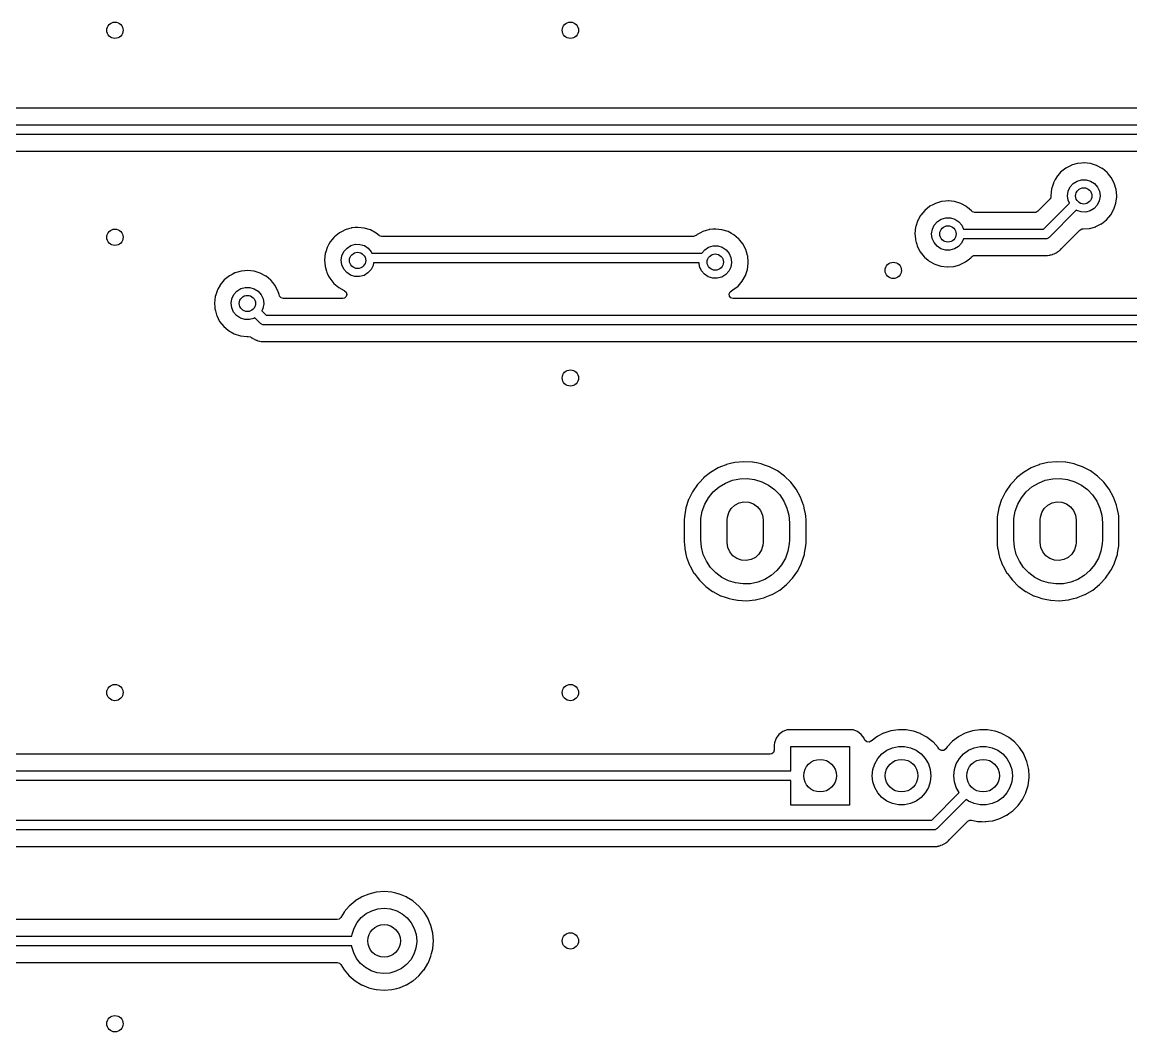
# Model space of a CAD drawing. Extents: x 123 to 292, y -246 to -33.
# Drawn here: x 231.34 to 265.35, y -203.7 to -172.72 of the extents above; entities that cross this region are included whole.
import ezdxf

# ---------------------------------------------------------------- set-up
doc = ezdxf.new("R2010")
doc.units = 0
doc.layers.add('BLACK', color=7, linetype='CONTINUOUS')

msp = doc.modelspace()

# ---------------------------------------------------------------- linework, layer by layer
at = {"layer": 'BLACK', "linetype": 'CONTINUOUS'}
for p, q in [((282.184, -175.363), (223.331, -175.363)), ((205.791, -175.872), (282.621, -175.872)), ((282.617, -176.172), (205.853, -176.172)), ((215.331, -176.68), (279.537, -176.68)), ((263.461, -177.149), (263.351, -177.206)), ((263.521, -177.117), (263.461, -177.149)), ((263.526, -177.114), (263.521, -177.117)), ((263.521, -177.117), (263.521, -177.117)), ((263.633, -177.083), (263.526, -177.114)), ((263.71, -177.06), (263.633, -177.083)), ((263.716, -177.059), (263.71, -177.06)), ((263.71, -177.06), (263.71, -177.06)), ((263.722, -177.058), (263.716, -177.059)), ((263.838, -177.047), (263.722, -177.058)), ((263.722, -177.058), (263.722, -177.058)), ((263.913, -177.041), (263.838, -177.047)), ((263.919, -177.041), (263.913, -177.041)), ((264.104, -177.061), (263.919, -177.041)), ((263.919, -177.041), (263.919, -177.041)), ((264.11, -177.061), (264.104, -177.061)), ((264.104, -177.061), (264.104, -177.061)), ((264.299, -177.12), (264.11, -177.061)), ((264.473, -177.214), (264.299, -177.12)), ((263.067, -177.487), (263.033, -177.548)), ((263.07, -177.481), (263.067, -177.487)), ((263.067, -177.487), (263.067, -177.487)), ((263.197, -177.33), (263.07, -177.481)), ((263.351, -177.206), (263.197, -177.33)), ((264.477, -177.218), (264.473, -177.214)), ((264.619, -177.335), (264.477, -177.218)), ((264.477, -177.218), (264.477, -177.218)), ((264.625, -177.34), (264.619, -177.335)), ((264.629, -177.345), (264.625, -177.34)), ((264.668, -177.392), (264.629, -177.345)), ((264.629, -177.345), (264.629, -177.345)), ((264.75, -177.493), (264.668, -177.392)), ((264.843, -177.668), (264.75, -177.493)), ((262.915, -177.843), (262.893, -178.04)), ((262.924, -177.815), (262.915, -177.843)), ((262.973, -177.661), (262.924, -177.815)), ((262.975, -177.655), (262.973, -177.661)), ((262.973, -177.661), (262.973, -177.661)), ((263.033, -177.548), (262.975, -177.655)), ((263.428, -177.908), (263.488, -177.779)), ((263.488, -177.779), (263.582, -177.673)), ((263.582, -177.673), (263.702, -177.598)), ((263.702, -177.598), (263.838, -177.559)), ((263.838, -177.559), (263.98, -177.559)), ((263.98, -177.559), (264.116, -177.6)), ((264.116, -177.6), (264.235, -177.677)), ((264.235, -177.677), (264.327, -177.785)), ((264.327, -177.785), (264.386, -177.914)), ((264.9, -177.857), (264.843, -177.668)), ((264.919, -178.054), (264.9, -177.857)), ((262.859, -178.17), (262.502, -178.527)), ((262.881, -178.14), (262.859, -178.17)), ((262.895, -178.07), (262.881, -178.14)), ((262.893, -178.04), (262.893, -178.046)), ((262.893, -178.046), (262.895, -178.07)), ((263.406, -178.048), (263.428, -177.908)), ((263.424, -178.188), (263.406, -178.048)), ((263.466, -178.282), (263.424, -178.188)), ((264.406, -178.066), (264.382, -178.206)), ((264.386, -177.914), (264.406, -178.054)), ((264.406, -178.054), (264.406, -178.066)), ((264.894, -178.279), (264.919, -178.082)), ((264.919, -178.082), (264.919, -178.054)), ((259.031, -178.498), (258.904, -178.65)), ((259.186, -178.374), (259.031, -178.498)), ((259.281, -178.324), (259.186, -178.374)), ((259.355, -178.286), (259.281, -178.324)), ((259.361, -178.283), (259.355, -178.286)), ((259.355, -178.286), (259.355, -178.286)), ((259.445, -178.258), (259.361, -178.283)), ((259.545, -178.229), (259.445, -178.258)), ((259.551, -178.227), (259.545, -178.229)), ((259.545, -178.229), (259.545, -178.229)), ((259.557, -178.226), (259.551, -178.227)), ((259.665, -178.217), (259.557, -178.226)), ((259.557, -178.226), (259.557, -178.226)), ((259.747, -178.209), (259.665, -178.217)), ((259.754, -178.21), (259.747, -178.209)), ((259.938, -178.229), (259.754, -178.21)), ((259.754, -178.21), (259.754, -178.21)), ((259.944, -178.23), (259.938, -178.229)), ((259.938, -178.229), (259.938, -178.229)), ((260.133, -178.288), (259.944, -178.23)), ((260.307, -178.382), (260.133, -178.288)), ((260.312, -178.386), (260.307, -178.382)), ((260.337, -178.407), (260.312, -178.386)), ((260.312, -178.386), (260.312, -178.386)), ((260.459, -178.508), (260.337, -178.407)), ((260.463, -178.513), (260.459, -178.508)), ((260.467, -178.518), (260.463, -178.513)), ((260.463, -178.513), (260.463, -178.513)), ((260.496, -178.544), (260.467, -178.518)), ((262.502, -178.527), (262.439, -178.561)), ((262.675, -179.072), (263.466, -178.282)), ((263.676, -178.496), (262.844, -179.328)), ((263.691, -178.505), (263.676, -178.496)), ((263.826, -178.548), (263.691, -178.505)), ((264.105, -178.513), (263.968, -178.55)), ((264.225, -178.439), (264.105, -178.513)), ((264.321, -178.334), (264.225, -178.439)), ((264.382, -178.206), (264.321, -178.334)), ((264.734, -178.638), (264.832, -178.466)), ((264.832, -178.466), (264.894, -178.279)), ((258.807, -178.829), (258.754, -178.996)), ((258.809, -178.823), (258.807, -178.829)), ((258.807, -178.829), (258.807, -178.829)), ((258.828, -178.789), (258.809, -178.823)), ((258.901, -178.655), (258.828, -178.789)), ((258.904, -178.65), (258.901, -178.655)), ((258.901, -178.655), (258.901, -178.655)), ((259.322, -178.948), (259.416, -178.842)), ((259.416, -178.842), (259.536, -178.766)), ((259.536, -178.766), (259.673, -178.727)), ((259.673, -178.727), (259.814, -178.728)), ((259.814, -178.728), (259.95, -178.769)), ((259.95, -178.769), (260.069, -178.846)), ((260.069, -178.846), (260.162, -178.953)), ((260.565, -178.564), (260.496, -178.544)), ((262.413, -178.564), (260.565, -178.564)), ((262.439, -178.561), (262.413, -178.564)), ((263.968, -178.55), (263.826, -178.548)), ((264.449, -178.91), (264.605, -178.788)), ((264.605, -178.788), (264.734, -178.638)), ((241.075, -179.187), (240.921, -179.311)), ((241.157, -179.145), (241.075, -179.187)), ((241.245, -179.098), (241.157, -179.145)), ((241.251, -179.096), (241.245, -179.098)), ((241.245, -179.098), (241.245, -179.098)), ((241.349, -179.067), (241.251, -179.096)), ((241.434, -179.042), (241.349, -179.067)), ((241.44, -179.04), (241.434, -179.042)), ((241.434, -179.042), (241.434, -179.042)), ((241.446, -179.039), (241.44, -179.04)), ((241.555, -179.029), (241.446, -179.039)), ((241.446, -179.039), (241.446, -179.039)), ((241.637, -179.022), (241.555, -179.029)), ((241.643, -179.022), (241.637, -179.022)), ((241.828, -179.042), (241.643, -179.022)), ((241.643, -179.022), (241.643, -179.022)), ((241.834, -179.043), (241.828, -179.042)), ((241.828, -179.042), (241.828, -179.042)), ((242.023, -179.101), (241.834, -179.043)), ((242.197, -179.195), (242.023, -179.101)), ((242.202, -179.199), (242.197, -179.195)), ((242.289, -179.272), (242.202, -179.199)), ((242.202, -179.199), (242.202, -179.199)), ((252.145, -179.187), (252.048, -179.238)), ((252.218, -179.149), (252.145, -179.187)), ((252.223, -179.146), (252.218, -179.149)), ((252.218, -179.149), (252.218, -179.149)), ((252.322, -179.117), (252.223, -179.146)), ((252.407, -179.092), (252.322, -179.117)), ((252.413, -179.091), (252.407, -179.092)), ((252.407, -179.092), (252.407, -179.092)), ((252.419, -179.09), (252.413, -179.091)), ((252.528, -179.08), (252.419, -179.09)), ((252.419, -179.09), (252.419, -179.09)), ((252.61, -179.073), (252.528, -179.08)), ((252.616, -179.073), (252.61, -179.073)), ((252.801, -179.093), (252.616, -179.073)), ((252.616, -179.073), (252.616, -179.073)), ((252.807, -179.093), (252.801, -179.093)), ((252.801, -179.093), (252.801, -179.093)), ((252.996, -179.152), (252.807, -179.093)), ((253.1, -179.208), (252.996, -179.152)), ((253.17, -179.246), (253.1, -179.208)), ((258.749, -179.012), (258.727, -179.208)), ((258.727, -179.208), (258.728, -179.214)), ((258.728, -179.214), (258.741, -179.377)), ((258.754, -178.996), (258.749, -179.012)), ((259.24, -179.216), (259.262, -179.076)), ((259.259, -179.357), (259.24, -179.216)), ((259.262, -179.076), (259.322, -178.948)), ((260.162, -178.953), (260.216, -179.072)), ((260.216, -179.072), (262.675, -179.072)), ((263.229, -179.662), (263.788, -179.103)), ((263.788, -179.103), (263.85, -179.069)), ((263.85, -179.069), (263.879, -179.066)), ((263.879, -179.066), (263.885, -179.067)), ((263.885, -179.067), (263.891, -179.067)), ((263.891, -179.067), (264.076, -179.052)), ((263.891, -179.067), (263.891, -179.067)), ((264.076, -179.052), (264.076, -179.052)), ((264.076, -179.052), (264.082, -179.052)), ((264.082, -179.052), (264.272, -178.999)), ((264.272, -178.999), (264.278, -178.996)), ((264.278, -178.996), (264.443, -178.912)), ((264.278, -178.996), (264.278, -178.996)), ((264.443, -178.912), (264.449, -178.91)), ((264.443, -178.912), (264.443, -178.912)), ((240.752, -179.538), (240.699, -179.636)), ((240.791, -179.468), (240.752, -179.538)), ((240.794, -179.463), (240.791, -179.468)), ((240.791, -179.468), (240.791, -179.468)), ((240.905, -179.33), (240.794, -179.463)), ((240.917, -179.316), (240.905, -179.33)), ((240.921, -179.311), (240.917, -179.316)), ((241.426, -179.579), (241.562, -179.54)), ((241.562, -179.54), (241.704, -179.541)), ((241.704, -179.541), (241.84, -179.581)), ((242.302, -179.28), (242.289, -179.272)), ((242.37, -179.3), (242.302, -179.28)), ((251.926, -179.3), (242.37, -179.3)), ((251.939, -179.3), (251.926, -179.3)), ((252.005, -179.273), (251.939, -179.3)), ((252.014, -179.266), (252.005, -179.273)), ((252.048, -179.238), (252.014, -179.266)), ((253.174, -179.25), (253.17, -179.246)), ((253.317, -179.368), (253.174, -179.25)), ((253.174, -179.25), (253.174, -179.25)), ((253.322, -179.372), (253.317, -179.368)), ((253.326, -179.377), (253.322, -179.372)), ((253.354, -179.411), (253.326, -179.377)), ((253.326, -179.377), (253.326, -179.377)), ((253.447, -179.525), (253.354, -179.411)), ((253.54, -179.7), (253.447, -179.525)), ((258.741, -179.377), (258.744, -179.405)), ((258.744, -179.405), (258.766, -179.484)), ((258.766, -179.484), (258.782, -179.538)), ((258.782, -179.538), (258.798, -179.595)), ((259.316, -179.487), (259.259, -179.357)), ((259.407, -179.595), (259.316, -179.487)), ((260.155, -179.502), (260.06, -179.607)), ((260.217, -179.374), (260.155, -179.502)), ((262.738, -179.372), (260.217, -179.372)), ((260.217, -179.372), (260.217, -179.374)), ((262.757, -179.367), (262.738, -179.372)), ((262.776, -179.367), (262.757, -179.367)), ((262.794, -179.357), (262.776, -179.367)), ((262.813, -179.352), (262.794, -179.357)), ((262.827, -179.338), (262.813, -179.352)), ((262.844, -179.328), (262.827, -179.338)), ((240.639, -179.825), (240.617, -180.021)), ((240.658, -179.766), (240.639, -179.825)), ((240.697, -179.642), (240.658, -179.766)), ((240.699, -179.636), (240.697, -179.642)), ((240.697, -179.642), (240.697, -179.642)), ((241.13, -180.029), (241.152, -179.889)), ((241.152, -179.889), (241.212, -179.761)), ((241.212, -179.761), (241.306, -179.654)), ((241.306, -179.654), (241.426, -179.579)), ((241.84, -179.581), (241.959, -179.658)), ((241.959, -179.658), (242.051, -179.766)), ((242.051, -179.766), (242.071, -179.809)), ((242.071, -179.809), (252.187, -179.809)), ((252.187, -179.809), (252.279, -179.705)), ((252.279, -179.705), (252.399, -179.63)), ((252.399, -179.63), (252.535, -179.591)), ((252.535, -179.591), (252.677, -179.591)), ((252.677, -179.591), (252.813, -179.632)), ((252.813, -179.632), (252.932, -179.709)), ((252.932, -179.709), (253.024, -179.817)), ((253.024, -179.817), (253.083, -179.946)), ((253.56, -179.766), (253.54, -179.7)), ((253.594, -179.88), (253.56, -179.766)), ((253.597, -179.889), (253.594, -179.88)), ((253.616, -180.086), (253.597, -179.889)), ((258.798, -179.595), (258.889, -179.771)), ((258.889, -179.771), (259.011, -179.926)), ((259.525, -179.674), (259.407, -179.595)), ((259.66, -179.716), (259.525, -179.674)), ((259.802, -179.719), (259.66, -179.716)), ((259.939, -179.681), (259.802, -179.719)), ((260.06, -179.607), (259.939, -179.681)), ((260.467, -179.925), (260.526, -179.886)), ((260.526, -179.886), (260.562, -179.881)), ((260.562, -179.881), (262.656, -179.881)), ((262.656, -179.881), (262.667, -179.881)), ((262.667, -179.881), (262.667, -179.881)), ((262.667, -179.881), (262.675, -179.883)), ((262.675, -179.883), (262.746, -179.881)), ((262.746, -179.881), (262.75, -179.881)), ((262.75, -179.881), (262.779, -179.881)), ((262.779, -179.881), (262.783, -179.88)), ((262.783, -179.88), (262.795, -179.879)), ((262.795, -179.879), (262.841, -179.878)), ((262.841, -179.878), (262.862, -179.872)), ((262.862, -179.872), (262.881, -179.868)), ((262.881, -179.868), (262.888, -179.867)), ((262.888, -179.867), (262.895, -179.866)), ((262.895, -179.866), (262.903, -179.865)), ((262.895, -179.866), (262.895, -179.866)), ((262.903, -179.865), (262.91, -179.862)), ((262.91, -179.862), (262.946, -179.848)), ((262.91, -179.862), (262.91, -179.862)), ((262.946, -179.848), (262.957, -179.844)), ((262.957, -179.844), (263.001, -179.832)), ((263.001, -179.832), (263.02, -179.821)), ((263.02, -179.821), (263.037, -179.812)), ((263.037, -179.812), (263.057, -179.804)), ((263.057, -179.804), (263.095, -179.777)), ((263.095, -179.777), (263.105, -179.77)), ((263.105, -179.77), (263.138, -179.751)), ((263.138, -179.751), (263.144, -179.747)), ((263.138, -179.751), (263.138, -179.751)), ((263.144, -179.747), (263.16, -179.732)), ((263.16, -179.732), (263.175, -179.719)), ((263.175, -179.719), (263.186, -179.711)), ((263.186, -179.711), (263.192, -179.706)), ((263.192, -179.706), (263.221, -179.671)), ((263.221, -179.671), (263.229, -179.662)), ((240.617, -180.021), (240.617, -180.027)), ((240.617, -180.027), (240.633, -180.21)), ((240.633, -180.21), (240.633, -180.218)), ((240.633, -180.218), (240.656, -180.297)), ((241.149, -180.17), (241.13, -180.029)), ((241.206, -180.299), (241.149, -180.17)), ((242.107, -180.187), (242.045, -180.315)), ((242.12, -180.109), (242.107, -180.187)), ((252.107, -180.109), (242.12, -180.109)), ((252.121, -180.22), (252.107, -180.109)), ((252.179, -180.35), (252.121, -180.22)), ((253.079, -180.238), (253.018, -180.366)), ((253.103, -180.098), (253.079, -180.238)), ((253.083, -179.946), (253.103, -180.086)), ((253.103, -180.086), (253.103, -180.098)), ((253.591, -180.311), (253.616, -180.114)), ((253.616, -180.114), (253.616, -180.086)), ((259.011, -179.926), (259.016, -179.93)), ((259.016, -179.93), (259.016, -179.93)), ((259.016, -179.93), (259.128, -180.025)), ((259.128, -180.025), (259.162, -180.055)), ((259.162, -180.055), (259.335, -180.151)), ((259.335, -180.151), (259.523, -180.212)), ((259.523, -180.212), (259.719, -180.236)), ((259.719, -180.236), (259.725, -180.235)), ((259.725, -180.235), (259.91, -180.221)), ((259.725, -180.235), (259.725, -180.235)), ((259.91, -180.221), (259.916, -180.22)), ((259.91, -180.221), (259.91, -180.221)), ((259.916, -180.22), (260.107, -180.167)), ((260.107, -180.167), (260.112, -180.164)), ((260.112, -180.164), (260.278, -180.081)), ((260.112, -180.164), (260.112, -180.164)), ((260.278, -180.081), (260.283, -180.078)), ((260.278, -180.081), (260.278, -180.081)), ((260.283, -180.078), (260.439, -179.956)), ((260.439, -179.956), (260.454, -179.94)), ((260.454, -179.94), (260.467, -179.925)), ((237.697, -180.508), (237.543, -180.632)), ((237.781, -180.464), (237.697, -180.508)), ((237.867, -180.419), (237.781, -180.464)), ((237.872, -180.416), (237.867, -180.419)), ((237.867, -180.419), (237.867, -180.419)), ((237.951, -180.393), (237.872, -180.416)), ((238.056, -180.362), (237.951, -180.393)), ((238.062, -180.361), (238.056, -180.362)), ((238.056, -180.362), (238.056, -180.362)), ((238.068, -180.36), (238.062, -180.361)), ((238.177, -180.35), (238.068, -180.36)), ((238.068, -180.36), (238.068, -180.36)), ((238.259, -180.343), (238.177, -180.35)), ((238.265, -180.343), (238.259, -180.343)), ((238.45, -180.363), (238.265, -180.343)), ((238.265, -180.343), (238.265, -180.343)), ((238.456, -180.363), (238.45, -180.363)), ((238.45, -180.363), (238.45, -180.363)), ((238.645, -180.422), (238.456, -180.363)), ((238.819, -180.516), (238.645, -180.422)), ((238.823, -180.52), (238.819, -180.516)), ((238.965, -180.637), (238.823, -180.52)), ((238.823, -180.52), (238.823, -180.52)), ((240.656, -180.297), (240.675, -180.362)), ((240.675, -180.362), (240.688, -180.408)), ((240.688, -180.408), (240.695, -180.421)), ((240.695, -180.421), (240.743, -180.516)), ((240.743, -180.516), (240.778, -180.584)), ((241.297, -180.408), (241.206, -180.299)), ((241.415, -180.486), (241.297, -180.408)), ((241.55, -180.529), (241.415, -180.486)), ((241.692, -180.531), (241.55, -180.529)), ((241.829, -180.494), (241.692, -180.531)), ((241.95, -180.42), (241.829, -180.494)), ((242.045, -180.315), (241.95, -180.42)), ((252.27, -180.459), (252.179, -180.35)), ((252.388, -180.537), (252.27, -180.459)), ((252.523, -180.58), (252.388, -180.537)), ((252.802, -180.545), (252.665, -180.582)), ((252.922, -180.471), (252.802, -180.545)), ((253.018, -180.366), (252.922, -180.471)), ((253.431, -180.67), (253.529, -180.498)), ((253.529, -180.498), (253.591, -180.311)), ((237.342, -180.918), (237.321, -180.957)), ((237.413, -180.789), (237.342, -180.918)), ((237.416, -180.783), (237.413, -180.789)), ((237.413, -180.789), (237.413, -180.789)), ((237.543, -180.632), (237.416, -180.783)), ((237.928, -180.975), (238.048, -180.9)), ((238.048, -180.9), (238.184, -180.861)), ((238.184, -180.861), (238.326, -180.861)), ((238.326, -180.861), (238.462, -180.902)), ((238.462, -180.902), (238.581, -180.979)), ((238.971, -180.642), (238.965, -180.637)), ((238.975, -180.647), (238.971, -180.642)), ((239.026, -180.709), (238.975, -180.647)), ((238.975, -180.647), (238.975, -180.647)), ((239.096, -180.795), (239.026, -180.709)), ((239.189, -180.97), (239.096, -180.795)), ((240.778, -180.584), (240.901, -180.739)), ((240.901, -180.739), (241.052, -180.867)), ((241.052, -180.867), (241.057, -180.87)), ((241.057, -180.87), (241.219, -180.961)), ((252.665, -180.582), (252.523, -180.58)), ((253.146, -180.942), (253.302, -180.82)), ((253.302, -180.82), (253.431, -180.67)), ((237.261, -181.145), (237.239, -181.342)), ((237.278, -181.09), (237.261, -181.145)), ((237.319, -180.963), (237.278, -181.09)), ((237.321, -180.957), (237.319, -180.963)), ((237.319, -180.963), (237.319, -180.963)), ((237.752, -181.35), (237.774, -181.21)), ((237.774, -181.21), (237.834, -181.081)), ((237.834, -181.081), (237.928, -180.975)), ((238.581, -180.979), (238.673, -181.087)), ((238.673, -181.087), (238.732, -181.216)), ((238.732, -181.216), (238.752, -181.356)), ((239.221, -181.077), (239.189, -180.97)), ((239.233, -181.116), (239.221, -181.077)), ((239.239, -181.132), (239.233, -181.116)), ((239.286, -181.185), (239.239, -181.132)), ((239.354, -181.206), (239.286, -181.185)), ((241.176, -181.206), (239.354, -181.206)), ((241.23, -181.193), (241.176, -181.206)), ((241.219, -180.961), (241.219, -180.961)), ((241.219, -180.961), (241.224, -180.964)), ((241.224, -180.964), (241.227, -180.965)), ((241.227, -180.965), (241.281, -181.01)), ((241.283, -181.146), (241.23, -181.193)), ((241.281, -181.01), (241.302, -181.077)), ((241.302, -181.077), (241.283, -181.146)), ((253.028, -181.062), (253.057, -180.997)), ((253.038, -181.132), (253.028, -181.062)), ((253.084, -181.185), (253.038, -181.132)), ((253.057, -180.997), (253.096, -180.967)), ((253.153, -181.206), (253.084, -181.185)), ((253.096, -180.967), (253.146, -180.942)), ((266.917, -181.206), (253.153, -181.206)), ((237.239, -181.342), (237.239, -181.348)), ((237.239, -181.348), (237.25, -181.471)), ((237.25, -181.471), (237.255, -181.539)), ((237.255, -181.539), (237.257, -181.545)), ((237.257, -181.545), (237.302, -181.701)), ((237.77, -181.49), (237.752, -181.35)), ((237.828, -181.62), (237.77, -181.49)), ((238.728, -181.508), (238.692, -181.584)), ((238.692, -181.584), (238.822, -181.714)), ((238.752, -181.368), (238.728, -181.508)), ((238.752, -181.356), (238.752, -181.368)), ((237.302, -181.701), (237.31, -181.729)), ((237.31, -181.729), (237.4, -181.905)), ((237.4, -181.905), (237.523, -182.06)), ((237.919, -181.729), (237.828, -181.62)), ((238.037, -181.807), (237.919, -181.729)), ((238.172, -181.85), (238.037, -181.807)), ((238.314, -181.852), (238.172, -181.85)), ((238.451, -181.815), (238.314, -181.852)), ((238.48, -181.797), (238.451, -181.815)), ((238.654, -181.97), (238.48, -181.797)), ((238.822, -181.714), (266.954, -181.714)), ((237.523, -182.06), (237.528, -182.064)), ((237.528, -182.064), (237.528, -182.064)), ((237.528, -182.064), (237.658, -182.174)), ((237.658, -182.174), (237.674, -182.188)), ((237.674, -182.188), (237.846, -182.285)), ((238.671, -181.98), (238.654, -181.97)), ((238.685, -181.994), (238.671, -181.98)), ((238.704, -181.999), (238.685, -181.994)), ((238.721, -182.009), (238.704, -181.999)), ((238.741, -182.009), (238.721, -182.009)), ((238.76, -182.014), (238.741, -182.009)), ((266.892, -182.014), (238.76, -182.014)), ((237.846, -182.285), (238.034, -182.346)), ((238.034, -182.346), (238.231, -182.369)), ((238.231, -182.369), (238.237, -182.369)), ((238.237, -182.369), (238.273, -182.366)), ((238.237, -182.369), (238.237, -182.369)), ((238.273, -182.366), (238.342, -182.381)), ((238.342, -182.381), (238.357, -182.392)), ((238.357, -182.392), (238.358, -182.391)), ((238.358, -182.391), (238.364, -182.396)), ((238.364, -182.396), (238.37, -182.401)), ((238.37, -182.401), (238.377, -182.405)), ((238.377, -182.405), (238.377, -182.405)), ((238.377, -182.405), (238.389, -182.411)), ((238.389, -182.411), (238.405, -182.422)), ((238.405, -182.422), (238.416, -182.43)), ((238.416, -182.43), (238.416, -182.43)), ((238.416, -182.43), (238.422, -182.435)), ((238.422, -182.435), (238.465, -182.454)), ((238.465, -182.454), (238.475, -182.459)), ((238.475, -182.459), (238.516, -182.481)), ((238.516, -182.481), (238.523, -182.483)), ((238.523, -182.483), (238.523, -182.483)), ((238.523, -182.483), (238.536, -182.486)), ((238.536, -182.486), (238.555, -182.493)), ((238.555, -182.493), (238.575, -182.501)), ((238.575, -182.501), (238.583, -182.503)), ((238.583, -182.503), (238.62, -182.509)), ((238.62, -182.509), (238.632, -182.511)), ((238.632, -182.511), (238.669, -182.521)), ((238.669, -182.521), (238.669, -182.521)), ((238.669, -182.521), (238.677, -182.522)), ((238.677, -182.522), (238.698, -182.522)), ((238.698, -182.522), (238.718, -182.524)), ((238.718, -182.524), (238.739, -182.527)), ((238.739, -182.527), (238.785, -182.523)), ((238.785, -182.523), (238.797, -182.522)), ((238.797, -182.522), (266.629, -182.522)), ((252.938, -186.303), (252.768, -186.372)), ((252.942, -186.301), (252.938, -186.303)), ((252.938, -186.303), (252.938, -186.303)), ((253.071, -186.27), (252.942, -186.301)), ((253.201, -186.238), (253.071, -186.27)), ((253.206, -186.237), (253.201, -186.238)), ((253.201, -186.238), (253.201, -186.238)), ((253.475, -186.211), (253.206, -186.237)), ((253.48, -186.211), (253.475, -186.211)), ((253.742, -186.224), (253.48, -186.211)), ((253.48, -186.211), (253.48, -186.211)), ((253.746, -186.224), (253.742, -186.224)), ((253.742, -186.224), (253.742, -186.224)), ((253.751, -186.225), (253.746, -186.224)), ((253.914, -186.258), (253.751, -186.225)), ((253.751, -186.225), (253.751, -186.225)), ((254.012, -186.277), (253.914, -186.258)), ((254.084, -186.302), (254.012, -186.277)), ((254.264, -186.366), (254.084, -186.302)), ((262.538, -186.303), (262.368, -186.372)), ((262.542, -186.301), (262.538, -186.303)), ((262.538, -186.303), (262.538, -186.303)), ((262.671, -186.27), (262.542, -186.301)), ((262.801, -186.238), (262.671, -186.27)), ((262.806, -186.237), (262.801, -186.238)), ((262.801, -186.238), (262.801, -186.238)), ((263.075, -186.211), (262.806, -186.237)), ((263.08, -186.211), (263.075, -186.211)), ((263.342, -186.224), (263.08, -186.211)), ((263.08, -186.211), (263.08, -186.211)), ((263.346, -186.224), (263.342, -186.224)), ((263.342, -186.224), (263.342, -186.224)), ((263.351, -186.225), (263.346, -186.224)), ((263.514, -186.258), (263.351, -186.225)), ((263.351, -186.225), (263.351, -186.225)), ((263.612, -186.277), (263.514, -186.258)), ((263.684, -186.302), (263.612, -186.277)), ((263.864, -186.366), (263.684, -186.302)), ((252.457, -186.54), (252.245, -186.709)), ((252.691, -186.403), (252.457, -186.54)), ((252.768, -186.372), (252.691, -186.403)), ((254.268, -186.367), (254.264, -186.366)), ((254.264, -186.366), (254.264, -186.366)), ((254.508, -186.493), (254.268, -186.367)), ((254.727, -186.653), (254.508, -186.493)), ((254.921, -186.843), (254.727, -186.653)), ((262.057, -186.54), (261.845, -186.709)), ((262.291, -186.403), (262.057, -186.54)), ((262.368, -186.372), (262.291, -186.403)), ((263.868, -186.367), (263.864, -186.366)), ((263.864, -186.366), (263.864, -186.366)), ((264.108, -186.493), (263.868, -186.367)), ((264.327, -186.653), (264.108, -186.493)), ((264.521, -186.843), (264.327, -186.653)), ((252.06, -186.908), (251.905, -187.13)), ((252.117, -186.846), (252.06, -186.908)), ((252.242, -186.713), (252.117, -186.846)), ((252.245, -186.709), (252.242, -186.713)), ((252.543, -187.136), (252.717, -186.985)), ((252.717, -186.985), (252.913, -186.866)), ((252.913, -186.866), (253.127, -186.781)), ((253.127, -186.781), (253.352, -186.734)), ((253.352, -186.734), (253.582, -186.726)), ((253.582, -186.726), (253.81, -186.756)), ((253.81, -186.756), (254.03, -186.824)), ((254.03, -186.824), (254.235, -186.928)), ((254.235, -186.928), (254.419, -187.065)), ((255.086, -187.058), (254.921, -186.843)), ((261.66, -186.908), (261.505, -187.13)), ((261.717, -186.846), (261.66, -186.908)), ((261.842, -186.713), (261.717, -186.846)), ((261.845, -186.709), (261.842, -186.713)), ((262.143, -187.136), (262.317, -186.985)), ((262.317, -186.985), (262.513, -186.866)), ((262.513, -186.866), (262.727, -186.781)), ((262.727, -186.781), (262.952, -186.734)), ((262.952, -186.734), (263.182, -186.726)), ((263.182, -186.726), (263.41, -186.756)), ((263.41, -186.756), (263.63, -186.824)), ((263.63, -186.824), (263.835, -186.928)), ((263.835, -186.928), (264.019, -187.065)), ((264.686, -187.058), (264.521, -186.843)), ((251.785, -187.373), (251.7, -187.631)), ((251.79, -187.363), (251.785, -187.373)), ((251.903, -187.134), (251.79, -187.363)), ((251.905, -187.13), (251.903, -187.134)), ((251.903, -187.134), (251.903, -187.134)), ((252.283, -187.514), (252.397, -187.314)), ((252.397, -187.314), (252.543, -187.136)), ((254.419, -187.065), (254.578, -187.232)), ((254.578, -187.232), (254.706, -187.423)), ((255.217, -187.295), (255.086, -187.058)), ((255.313, -187.549), (255.217, -187.295)), ((261.385, -187.373), (261.3, -187.631)), ((261.39, -187.363), (261.385, -187.373)), ((261.503, -187.134), (261.39, -187.363)), ((261.505, -187.13), (261.503, -187.134)), ((261.503, -187.134), (261.503, -187.134)), ((261.883, -187.514), (261.997, -187.314)), ((261.997, -187.314), (262.143, -187.136)), ((264.019, -187.065), (264.178, -187.232)), ((264.178, -187.232), (264.306, -187.423)), ((264.817, -187.295), (264.686, -187.058)), ((264.913, -187.549), (264.817, -187.295)), ((251.7, -187.631), (251.654, -187.898)), ((252.205, -187.73), (252.283, -187.514)), ((253.016, -187.77), (253.094, -187.643)), ((253.094, -187.643), (253.204, -187.542)), ((253.204, -187.542), (253.337, -187.475)), ((253.337, -187.475), (253.483, -187.445)), ((253.483, -187.445), (253.632, -187.456)), ((253.632, -187.456), (253.773, -187.507)), ((253.773, -187.507), (253.895, -187.593)), ((253.895, -187.593), (253.988, -187.709)), ((253.988, -187.709), (254.048, -187.846)), ((254.706, -187.423), (254.801, -187.632)), ((254.801, -187.632), (254.859, -187.855)), ((255.314, -187.553), (255.313, -187.549)), ((255.334, -187.641), (255.314, -187.553)), ((255.314, -187.553), (255.314, -187.553)), ((255.372, -187.814), (255.334, -187.641)), ((261.3, -187.631), (261.254, -187.898)), ((261.805, -187.73), (261.883, -187.514)), ((262.616, -187.77), (262.694, -187.643)), ((262.694, -187.643), (262.804, -187.542)), ((262.804, -187.542), (262.937, -187.475)), ((262.937, -187.475), (263.083, -187.445)), ((263.083, -187.445), (263.232, -187.456)), ((263.232, -187.456), (263.373, -187.507)), ((263.373, -187.507), (263.495, -187.593)), ((263.495, -187.593), (263.588, -187.709)), ((263.588, -187.709), (263.648, -187.846)), ((264.306, -187.423), (264.401, -187.632)), ((264.401, -187.632), (264.459, -187.855)), ((264.914, -187.553), (264.913, -187.549)), ((264.934, -187.641), (264.914, -187.553)), ((264.914, -187.553), (264.914, -187.553)), ((264.972, -187.814), (264.934, -187.641)), ((251.654, -187.898), (251.649, -187.984)), ((251.649, -187.984), (251.649, -188.673)), ((252.158, -188.084), (252.164, -187.956)), ((252.164, -187.956), (252.205, -187.73)), ((252.968, -187.994), (252.974, -187.914)), ((252.968, -188.694), (252.968, -187.994)), ((252.974, -187.914), (253.016, -187.77)), ((254.048, -187.846), (254.068, -187.994)), ((254.068, -187.994), (254.068, -188.694)), ((254.859, -187.855), (254.878, -188.084)), ((255.377, -187.881), (255.372, -187.814)), ((255.386, -188.003), (255.377, -187.881)), ((255.386, -188.015), (255.386, -188.003)), ((255.386, -188.704), (255.386, -188.015)), ((261.254, -187.898), (261.25, -187.984)), ((261.25, -187.984), (261.25, -188.673)), ((261.758, -188.084), (261.764, -187.956)), ((261.764, -187.956), (261.805, -187.73)), ((262.568, -187.994), (262.574, -187.914)), ((262.568, -188.694), (262.568, -187.994)), ((262.574, -187.914), (262.616, -187.77)), ((263.648, -187.846), (263.668, -187.994)), ((263.668, -187.994), (263.668, -188.694)), ((264.459, -187.855), (264.478, -188.084)), ((264.977, -187.881), (264.972, -187.814)), ((264.986, -188.003), (264.977, -187.881)), ((264.986, -188.015), (264.986, -188.003)), ((264.986, -188.704), (264.986, -188.015)), ((252.158, -188.604), (252.158, -188.084)), ((254.878, -188.084), (254.878, -188.604)), ((261.758, -188.604), (261.758, -188.084)), ((264.478, -188.084), (264.478, -188.604)), ((251.649, -188.673), (251.65, -188.675)), ((251.65, -188.675), (251.65, -188.675)), ((251.65, -188.675), (251.654, -188.741)), ((251.654, -188.741), (251.664, -188.874)), ((252.177, -188.833), (252.158, -188.604)), ((252.988, -188.842), (252.968, -188.694)), ((254.068, -188.694), (254.062, -188.774)), ((254.872, -188.732), (254.831, -188.958)), ((254.878, -188.604), (254.872, -188.732)), ((255.382, -188.79), (255.386, -188.704)), ((261.25, -188.673), (261.25, -188.675)), ((261.25, -188.675), (261.254, -188.741)), ((261.25, -188.675), (261.25, -188.675)), ((261.254, -188.741), (261.264, -188.874)), ((261.777, -188.833), (261.758, -188.604)), ((262.588, -188.842), (262.568, -188.694)), ((263.668, -188.694), (263.662, -188.774)), ((264.472, -188.732), (264.431, -188.958)), ((264.478, -188.604), (264.472, -188.732)), ((264.982, -188.79), (264.986, -188.704)), ((251.664, -188.874), (251.665, -188.879)), ((251.665, -188.879), (251.665, -188.879)), ((251.665, -188.879), (251.713, -189.094)), ((252.235, -189.056), (252.177, -188.833)), ((252.33, -189.265), (252.235, -189.056)), ((253.048, -188.979), (252.988, -188.842)), ((253.141, -189.095), (253.048, -188.979)), ((253.942, -189.045), (253.832, -189.146)), ((254.02, -188.918), (253.942, -189.045)), ((254.062, -188.774), (254.02, -188.918)), ((254.831, -188.958), (254.753, -189.174)), ((255.251, -189.315), (255.336, -189.057)), ((255.336, -189.057), (255.343, -189.013)), ((255.343, -189.013), (255.382, -188.794)), ((255.382, -188.794), (255.382, -188.79)), ((255.382, -188.794), (255.382, -188.794)), ((261.264, -188.874), (261.265, -188.879)), ((261.265, -188.879), (261.265, -188.879)), ((261.265, -188.879), (261.313, -189.094)), ((261.835, -189.056), (261.777, -188.833)), ((261.93, -189.265), (261.835, -189.056)), ((262.648, -188.979), (262.588, -188.842)), ((262.741, -189.095), (262.648, -188.979)), ((263.542, -189.045), (263.432, -189.146)), ((263.62, -188.918), (263.542, -189.045)), ((263.662, -188.774), (263.62, -188.918)), ((264.431, -188.958), (264.353, -189.174)), ((264.851, -189.315), (264.936, -189.057)), ((264.936, -189.057), (264.943, -189.013)), ((264.943, -189.013), (264.982, -188.794)), ((264.982, -188.794), (264.982, -188.79)), ((264.982, -188.794), (264.982, -188.794)), ((251.713, -189.094), (251.723, -189.139)), ((251.723, -189.139), (251.724, -189.144)), ((251.724, -189.144), (251.814, -189.382)), ((251.814, -189.382), (251.819, -189.393)), ((251.819, -189.393), (251.95, -189.63)), ((252.458, -189.456), (252.33, -189.265)), ((253.263, -189.181), (253.141, -189.095)), ((253.404, -189.232), (253.263, -189.181)), ((253.553, -189.243), (253.404, -189.232)), ((253.699, -189.213), (253.553, -189.243)), ((253.832, -189.146), (253.699, -189.213)), ((254.639, -189.374), (254.493, -189.552)), ((254.753, -189.174), (254.639, -189.374)), ((255.152, -189.515), (255.249, -189.319)), ((255.249, -189.319), (255.251, -189.315)), ((255.249, -189.319), (255.249, -189.319)), ((261.313, -189.094), (261.323, -189.139)), ((261.323, -189.139), (261.324, -189.144)), ((261.324, -189.144), (261.414, -189.382)), ((261.414, -189.382), (261.419, -189.393)), ((261.419, -189.393), (261.55, -189.63)), ((262.058, -189.456), (261.93, -189.265)), ((262.863, -189.181), (262.741, -189.095)), ((263.004, -189.232), (262.863, -189.181)), ((263.153, -189.243), (263.004, -189.232)), ((263.299, -189.213), (263.153, -189.243)), ((263.432, -189.146), (263.299, -189.213)), ((264.239, -189.374), (264.093, -189.552)), ((264.353, -189.174), (264.239, -189.374)), ((264.752, -189.515), (264.849, -189.319)), ((264.849, -189.319), (264.851, -189.315)), ((264.849, -189.319), (264.849, -189.319)), ((251.95, -189.63), (251.953, -189.633)), ((251.953, -189.633), (252.047, -189.757)), ((252.047, -189.757), (252.115, -189.845)), ((252.617, -189.623), (252.458, -189.456)), ((252.801, -189.76), (252.617, -189.623)), ((253.006, -189.864), (252.801, -189.76)), ((254.319, -189.703), (254.123, -189.822)), ((254.493, -189.552), (254.319, -189.703)), ((254.976, -189.78), (255.131, -189.558)), ((255.131, -189.558), (255.152, -189.515)), ((261.55, -189.63), (261.553, -189.633)), ((261.553, -189.633), (261.647, -189.757)), ((261.647, -189.757), (261.715, -189.845)), ((262.217, -189.623), (262.058, -189.456)), ((262.401, -189.76), (262.217, -189.623)), ((262.606, -189.864), (262.401, -189.76)), ((263.919, -189.703), (263.723, -189.822)), ((264.093, -189.552), (263.919, -189.703)), ((264.576, -189.78), (264.731, -189.558)), ((264.731, -189.558), (264.752, -189.515)), ((252.115, -189.845), (252.309, -190.035)), ((252.309, -190.035), (252.312, -190.038)), ((252.312, -190.038), (252.312, -190.038)), ((252.312, -190.038), (252.521, -190.189)), ((253.226, -189.932), (253.006, -189.864)), ((253.454, -189.962), (253.226, -189.932)), ((253.684, -189.954), (253.454, -189.962)), ((253.909, -189.907), (253.684, -189.954)), ((254.123, -189.822), (253.909, -189.907)), ((254.579, -190.148), (254.791, -189.979)), ((254.791, -189.979), (254.811, -189.957)), ((254.811, -189.957), (254.973, -189.784)), ((254.973, -189.784), (254.976, -189.78)), ((254.973, -189.784), (254.973, -189.784)), ((261.715, -189.845), (261.909, -190.035)), ((261.909, -190.035), (261.912, -190.038)), ((261.912, -190.038), (261.912, -190.038)), ((261.912, -190.038), (262.121, -190.189)), ((262.826, -189.932), (262.606, -189.864)), ((263.054, -189.962), (262.826, -189.932)), ((263.284, -189.954), (263.054, -189.962)), ((263.509, -189.907), (263.284, -189.954)), ((263.723, -189.822), (263.509, -189.907)), ((264.179, -190.148), (264.391, -189.979)), ((264.391, -189.979), (264.411, -189.957)), ((264.411, -189.957), (264.573, -189.784)), ((264.573, -189.784), (264.576, -189.78)), ((264.573, -189.784), (264.573, -189.784)), ((252.521, -190.189), (252.528, -190.195)), ((252.528, -190.195), (252.768, -190.321)), ((252.768, -190.321), (252.772, -190.322)), ((252.772, -190.322), (252.772, -190.322)), ((252.772, -190.322), (252.905, -190.369)), ((252.905, -190.369), (253.024, -190.411)), ((253.024, -190.411), (253.122, -190.43)), ((253.122, -190.43), (253.285, -190.463)), ((253.835, -190.45), (253.995, -190.411)), ((253.995, -190.411), (254.094, -190.387)), ((254.094, -190.387), (254.136, -190.37)), ((254.136, -190.37), (254.341, -190.287)), ((254.341, -190.287), (254.345, -190.285)), ((254.341, -190.287), (254.341, -190.287)), ((254.345, -190.285), (254.579, -190.148)), ((262.121, -190.189), (262.128, -190.195)), ((262.128, -190.195), (262.368, -190.321)), ((262.368, -190.321), (262.372, -190.322)), ((262.372, -190.322), (262.372, -190.322)), ((262.372, -190.322), (262.505, -190.369)), ((262.505, -190.369), (262.624, -190.411)), ((262.624, -190.411), (262.722, -190.43)), ((262.722, -190.43), (262.885, -190.463)), ((263.435, -190.45), (263.595, -190.411)), ((263.595, -190.411), (263.694, -190.387)), ((263.694, -190.387), (263.736, -190.37)), ((263.736, -190.37), (263.941, -190.287)), ((263.941, -190.287), (263.945, -190.285)), ((263.941, -190.287), (263.941, -190.287)), ((263.945, -190.285), (264.179, -190.148)), ((253.285, -190.463), (253.285, -190.463)), ((253.285, -190.463), (253.29, -190.464)), ((253.29, -190.464), (253.294, -190.464)), ((253.294, -190.464), (253.294, -190.464)), ((253.294, -190.464), (253.556, -190.477)), ((253.556, -190.477), (253.556, -190.477)), ((253.556, -190.477), (253.561, -190.477)), ((253.561, -190.477), (253.83, -190.451)), ((253.83, -190.451), (253.835, -190.45)), ((253.835, -190.45), (253.835, -190.45)), ((262.885, -190.463), (262.885, -190.463)), ((262.885, -190.463), (262.89, -190.464)), ((262.89, -190.464), (262.894, -190.464)), ((262.894, -190.464), (262.894, -190.464)), ((262.894, -190.464), (263.156, -190.477)), ((263.156, -190.477), (263.156, -190.477)), ((263.156, -190.477), (263.161, -190.477)), ((263.161, -190.477), (263.43, -190.451)), ((263.43, -190.451), (263.435, -190.45)), ((263.435, -190.45), (263.435, -190.45)), ((254.671, -194.493), (254.555, -194.581)), ((254.808, -194.442), (254.671, -194.493)), ((254.87, -194.435), (254.808, -194.442)), ((256.766, -194.435), (254.87, -194.435)), ((256.828, -194.442), (256.766, -194.435)), ((256.965, -194.493), (256.828, -194.442)), ((257.081, -194.581), (256.965, -194.493)), ((257.99, -194.469), (257.77, -194.541)), ((258.219, -194.434), (257.99, -194.469)), ((258.225, -194.434), (258.219, -194.434)), ((258.374, -194.436), (258.225, -194.434)), ((258.225, -194.434), (258.225, -194.434)), ((258.451, -194.437), (258.374, -194.436)), ((258.456, -194.438), (258.451, -194.437)), ((258.674, -194.477), (258.456, -194.438)), ((258.456, -194.438), (258.456, -194.438)), ((258.679, -194.478), (258.674, -194.477)), ((258.674, -194.477), (258.674, -194.477)), ((258.684, -194.479), (258.679, -194.478)), ((258.892, -194.553), (258.684, -194.479)), ((258.684, -194.479), (258.684, -194.479)), ((260.49, -194.469), (260.27, -194.541)), ((260.719, -194.434), (260.49, -194.469)), ((260.725, -194.434), (260.719, -194.434)), ((260.874, -194.436), (260.725, -194.434)), ((260.725, -194.434), (260.725, -194.434)), ((260.951, -194.437), (260.874, -194.436)), ((260.956, -194.438), (260.951, -194.437)), ((261.174, -194.477), (260.956, -194.438)), ((260.956, -194.438), (260.956, -194.438)), ((261.179, -194.478), (261.174, -194.477)), ((261.174, -194.477), (261.174, -194.477)), ((261.184, -194.479), (261.179, -194.478)), ((261.392, -194.553), (261.184, -194.479)), ((261.184, -194.479), (261.184, -194.479)), ((254.416, -194.834), (254.409, -194.896)), ((254.467, -194.697), (254.416, -194.834)), ((254.555, -194.581), (254.467, -194.697)), ((257.169, -194.697), (257.081, -194.581)), ((257.172, -194.706), (257.169, -194.697)), ((257.182, -194.734), (257.172, -194.706)), ((257.172, -194.706), (257.172, -194.706)), ((257.195, -194.759), (257.182, -194.734)), ((257.249, -194.805), (257.195, -194.759)), ((257.32, -194.814), (257.249, -194.805)), ((257.379, -194.786), (257.32, -194.814)), ((257.38, -194.787), (257.379, -194.786)), ((257.561, -194.651), (257.38, -194.787)), ((257.565, -194.648), (257.561, -194.651)), ((257.561, -194.651), (257.561, -194.651)), ((257.569, -194.646), (257.565, -194.648)), ((257.766, -194.543), (257.569, -194.646)), ((257.77, -194.541), (257.766, -194.543)), ((257.766, -194.543), (257.766, -194.543)), ((258.897, -194.555), (258.892, -194.553)), ((258.892, -194.553), (258.892, -194.553)), ((258.902, -194.557), (258.897, -194.555)), ((259.096, -194.664), (258.902, -194.557)), ((258.902, -194.557), (258.902, -194.557)), ((259.1, -194.667), (259.096, -194.664)), ((259.096, -194.664), (259.096, -194.664)), ((259.104, -194.67), (259.1, -194.667)), ((259.278, -194.807), (259.104, -194.67)), ((259.104, -194.67), (259.104, -194.67)), ((259.282, -194.81), (259.278, -194.807)), ((259.278, -194.807), (259.278, -194.807)), ((259.438, -194.982), (259.282, -194.81)), ((259.88, -194.787), (259.72, -194.955)), ((259.884, -194.784), (259.88, -194.787)), ((260.061, -194.651), (259.884, -194.784)), ((260.065, -194.648), (260.061, -194.651)), ((260.061, -194.651), (260.061, -194.651)), ((260.069, -194.646), (260.065, -194.648)), ((260.266, -194.543), (260.069, -194.646)), ((260.27, -194.541), (260.266, -194.543)), ((260.266, -194.543), (260.266, -194.543)), ((261.397, -194.555), (261.392, -194.553)), ((261.392, -194.553), (261.392, -194.553)), ((261.402, -194.557), (261.397, -194.555)), ((261.596, -194.664), (261.402, -194.557)), ((261.402, -194.557), (261.402, -194.557)), ((261.6, -194.667), (261.596, -194.664)), ((261.596, -194.664), (261.596, -194.664)), ((261.604, -194.67), (261.6, -194.667)), ((261.778, -194.807), (261.604, -194.67)), ((261.604, -194.67), (261.604, -194.67)), ((261.782, -194.81), (261.778, -194.807)), ((261.778, -194.807), (261.778, -194.807)), ((261.938, -194.982), (261.782, -194.81)), ((254.283, -195.185), (224.481, -195.185)), ((254.336, -195.174), (254.283, -195.185)), ((254.389, -195.128), (254.336, -195.174)), ((254.409, -195.059), (254.389, -195.128)), ((254.409, -194.896), (254.409, -195.059)), ((254.918, -195.694), (254.918, -194.944)), ((254.918, -194.944), (256.718, -194.944)), ((256.718, -194.944), (256.718, -196.744)), ((257.59, -195.315), (257.716, -195.175)), ((257.716, -195.175), (257.868, -195.065)), ((257.868, -195.065), (258.04, -194.988)), ((258.04, -194.988), (258.224, -194.949)), ((258.224, -194.949), (258.412, -194.949)), ((258.412, -194.949), (258.596, -194.988)), ((258.596, -194.988), (258.768, -195.065)), ((258.768, -195.065), (258.92, -195.175)), ((258.92, -195.175), (259.046, -195.315)), ((259.441, -194.986), (259.438, -194.982)), ((259.463, -195.021), (259.441, -194.986)), ((259.441, -194.986), (259.441, -194.986)), ((259.484, -195.045), (259.463, -195.021)), ((259.547, -195.076), (259.484, -195.045)), ((259.618, -195.068), (259.547, -195.076)), ((259.673, -195.023), (259.618, -195.068)), ((259.72, -194.955), (259.673, -195.023)), ((260.09, -195.315), (260.216, -195.175)), ((260.216, -195.175), (260.368, -195.065)), ((260.368, -195.065), (260.54, -194.988)), ((260.54, -194.988), (260.724, -194.949)), ((260.724, -194.949), (260.912, -194.949)), ((260.912, -194.949), (261.096, -194.988)), ((261.096, -194.988), (261.268, -195.065)), ((261.268, -195.065), (261.42, -195.175)), ((261.42, -195.175), (261.546, -195.315)), ((262.064, -195.176), (261.938, -194.982)), ((262.066, -195.181), (262.064, -195.176)), ((262.154, -195.384), (262.066, -195.181)), ((262.066, -195.181), (262.066, -195.181)), ((257.438, -195.657), (257.496, -195.478)), ((257.496, -195.478), (257.59, -195.315)), ((259.046, -195.315), (259.14, -195.478)), ((259.14, -195.478), (259.198, -195.657)), ((259.938, -195.657), (259.996, -195.478)), ((259.996, -195.478), (260.09, -195.315)), ((261.546, -195.315), (261.64, -195.478)), ((261.64, -195.478), (261.698, -195.657)), ((262.156, -195.389), (262.154, -195.384)), ((262.157, -195.394), (262.156, -195.389)), ((262.16, -195.406), (262.157, -195.394)), ((262.157, -195.394), (262.157, -195.394)), ((262.212, -195.613), (262.16, -195.406)), ((224.399, -195.694), (254.918, -195.694)), ((257.418, -195.844), (257.438, -195.657)), ((257.438, -196.031), (257.418, -195.844)), ((259.198, -195.657), (259.218, -195.844)), ((259.218, -195.844), (259.198, -196.031)), ((259.918, -195.844), (259.938, -195.657)), ((259.938, -196.031), (259.918, -195.844)), ((261.698, -195.657), (261.718, -195.844)), ((261.718, -195.844), (261.698, -196.031)), ((262.213, -195.618), (262.212, -195.613)), ((262.217, -195.668), (262.213, -195.618)), ((262.213, -195.618), (262.213, -195.618)), ((262.231, -195.844), (262.217, -195.668)), ((262.23, -195.913), (262.231, -195.875)), ((262.231, -195.847), (262.231, -195.844)), ((262.231, -195.875), (262.231, -195.847)), ((262.231, -195.847), (262.231, -195.847)), ((254.918, -195.994), (224.461, -195.994)), ((254.918, -196.744), (254.918, -195.994)), ((257.496, -196.21), (257.438, -196.031)), ((257.59, -196.373), (257.496, -196.21)), ((259.14, -196.21), (259.046, -196.373)), ((259.198, -196.031), (259.14, -196.21)), ((259.996, -196.21), (259.938, -196.031)), ((260.085, -196.365), (259.996, -196.21)), ((261.64, -196.21), (261.546, -196.373)), ((261.698, -196.031), (261.64, -196.21)), ((262.132, -196.364), (262.199, -196.143)), ((262.199, -196.143), (262.23, -195.913)), ((257.716, -196.513), (257.59, -196.373)), ((257.868, -196.623), (257.716, -196.513)), ((258.92, -196.513), (258.768, -196.623)), ((259.046, -196.373), (258.92, -196.513)), ((259.242, -197.208), (260.085, -196.365)), ((261.42, -196.513), (261.268, -196.623)), ((261.546, -196.373), (261.42, -196.513)), ((262.029, -196.572), (262.046, -196.539)), ((262.046, -196.539), (262.13, -196.369)), ((262.13, -196.369), (262.132, -196.364)), ((262.13, -196.369), (262.13, -196.369)), ((256.718, -196.744), (254.918, -196.744)), ((258.04, -196.7), (257.868, -196.623)), ((258.224, -196.739), (258.04, -196.7)), ((258.412, -196.739), (258.224, -196.739)), ((258.596, -196.7), (258.412, -196.739)), ((258.768, -196.623), (258.596, -196.7)), ((260.3, -196.574), (259.41, -197.464)), ((260.368, -196.623), (260.3, -196.574)), ((260.54, -196.7), (260.368, -196.623)), ((260.724, -196.739), (260.54, -196.7)), ((260.912, -196.739), (260.724, -196.739)), ((261.096, -196.7), (260.912, -196.739)), ((261.268, -196.623), (261.096, -196.7)), ((261.73, -196.923), (261.894, -196.76)), ((261.894, -196.76), (262.029, -196.572)), ((227.011, -197.208), (259.242, -197.208)), ((260.35, -197.244), (260.412, -197.21)), ((260.412, -197.21), (260.464, -197.209)), ((260.464, -197.209), (260.509, -197.219)), ((260.509, -197.219), (260.651, -197.247)), ((260.887, -197.255), (260.987, -197.242)), ((260.987, -197.242), (261.112, -197.226)), ((261.112, -197.226), (261.117, -197.225)), ((261.117, -197.225), (261.329, -197.161)), ((261.117, -197.225), (261.117, -197.225)), ((261.329, -197.161), (261.334, -197.16)), ((261.334, -197.16), (261.374, -197.14)), ((261.374, -197.14), (261.537, -197.06)), ((261.537, -197.06), (261.542, -197.058)), ((261.537, -197.06), (261.537, -197.06)), ((261.542, -197.058), (261.61, -197.009)), ((261.61, -197.009), (261.73, -196.923)), ((259.304, -197.508), (226.949, -197.508)), ((259.323, -197.503), (259.304, -197.508)), ((259.343, -197.503), (259.323, -197.503)), ((259.36, -197.493), (259.343, -197.503)), ((259.379, -197.488), (259.36, -197.493)), ((259.393, -197.474), (259.379, -197.488)), ((259.41, -197.464), (259.393, -197.474)), ((259.796, -197.797), (260.35, -197.244)), ((260.651, -197.247), (260.781, -197.252)), ((260.781, -197.252), (260.877, -197.256)), ((260.877, -197.256), (260.877, -197.256)), ((260.877, -197.256), (260.882, -197.256)), ((260.882, -197.256), (260.887, -197.255)), ((260.887, -197.255), (260.887, -197.255)), ((259.624, -197.94), (259.661, -197.912)), ((259.661, -197.912), (259.671, -197.906)), ((259.671, -197.906), (259.704, -197.886)), ((259.704, -197.886), (259.711, -197.882)), ((259.704, -197.886), (259.704, -197.886)), ((259.711, -197.882), (259.726, -197.867)), ((259.726, -197.867), (259.741, -197.854)), ((259.741, -197.854), (259.758, -197.842)), ((259.758, -197.842), (259.788, -197.806)), ((259.788, -197.806), (259.796, -197.797)), ((226.986, -198.016), (259.222, -198.016)), ((259.222, -198.016), (259.234, -198.017)), ((259.234, -198.017), (259.234, -198.017)), ((259.234, -198.017), (259.242, -198.019)), ((259.242, -198.019), (259.312, -198.017)), ((259.312, -198.017), (259.316, -198.016)), ((259.316, -198.016), (259.345, -198.016)), ((259.345, -198.016), (259.35, -198.016)), ((259.35, -198.016), (259.362, -198.015)), ((259.362, -198.015), (259.408, -198.014)), ((259.408, -198.014), (259.428, -198.008)), ((259.428, -198.008), (259.448, -198.004)), ((259.448, -198.004), (259.455, -198.003)), ((259.455, -198.003), (259.461, -198.002)), ((259.461, -198.002), (259.469, -198.001)), ((259.461, -198.002), (259.461, -198.002)), ((259.469, -198.001), (259.476, -197.998)), ((259.476, -197.998), (259.512, -197.984)), ((259.476, -197.998), (259.476, -197.998)), ((259.512, -197.984), (259.523, -197.98)), ((259.523, -197.98), (259.568, -197.967)), ((259.568, -197.967), (259.586, -197.956)), ((259.586, -197.956), (259.604, -197.948)), ((259.604, -197.948), (259.624, -197.94)), ((241.752, -199.568), (241.558, -199.687)), ((241.756, -199.566), (241.752, -199.568)), ((241.761, -199.564), (241.756, -199.566)), ((241.971, -199.477), (241.761, -199.564)), ((241.761, -199.564), (241.761, -199.564)), ((241.975, -199.475), (241.971, -199.477)), ((241.971, -199.477), (241.971, -199.477)), ((242.084, -199.449), (241.975, -199.475)), ((242.201, -199.421), (242.084, -199.449)), ((242.206, -199.419), (242.201, -199.421)), ((242.201, -199.421), (242.201, -199.421)), ((242.443, -199.401), (242.206, -199.419)), ((242.68, -199.419), (242.443, -199.401)), ((242.685, -199.421), (242.68, -199.419)), ((242.802, -199.449), (242.685, -199.421)), ((242.685, -199.421), (242.685, -199.421)), ((242.911, -199.475), (242.802, -199.449)), ((242.915, -199.477), (242.911, -199.475)), ((243.125, -199.564), (242.915, -199.477)), ((242.915, -199.477), (242.915, -199.477)), ((243.13, -199.566), (243.125, -199.564)), ((243.125, -199.564), (243.125, -199.564)), ((243.134, -199.568), (243.13, -199.566)), ((243.328, -199.687), (243.134, -199.568)), ((241.373, -199.844), (241.219, -200.025)), ((241.554, -199.69), (241.373, -199.844)), ((241.558, -199.687), (241.554, -199.69)), ((241.558, -199.687), (241.558, -199.687)), ((242.068, -199.987), (242.256, -199.932)), ((242.256, -199.932), (242.45, -199.914)), ((242.45, -199.914), (242.644, -199.934)), ((242.644, -199.934), (242.831, -199.992)), ((243.332, -199.69), (243.328, -199.687)), ((243.328, -199.687), (243.328, -199.687)), ((243.513, -199.844), (243.332, -199.69)), ((243.667, -200.025), (243.513, -199.844)), ((241.007, -200.255), (227.115, -200.255)), ((241.062, -200.243), (241.007, -200.255)), ((241.114, -200.195), (241.062, -200.243)), ((241.216, -200.029), (241.114, -200.195)), ((241.219, -200.025), (241.216, -200.029)), ((241.216, -200.029), (241.216, -200.029)), ((241.618, -200.349), (241.743, -200.2)), ((241.743, -200.2), (241.895, -200.077)), ((241.895, -200.077), (242.068, -199.987)), ((242.831, -199.992), (243.002, -200.085)), ((243.002, -200.085), (243.153, -200.209)), ((243.153, -200.209), (243.276, -200.361)), ((243.67, -200.029), (243.667, -200.025)), ((243.691, -200.063), (243.67, -200.029)), ((243.67, -200.029), (243.67, -200.029)), ((243.791, -200.227), (243.691, -200.063)), ((243.793, -200.232), (243.791, -200.227)), ((243.88, -200.442), (243.793, -200.232)), ((243.793, -200.232), (243.793, -200.232)), ((241.465, -200.706), (241.524, -200.52)), ((241.524, -200.52), (241.618, -200.349)), ((243.276, -200.361), (243.368, -200.533)), ((243.368, -200.533), (243.424, -200.72)), ((243.882, -200.446), (243.88, -200.442)), ((243.938, -200.677), (243.882, -200.446)), ((226.684, -200.764), (241.458, -200.764)), ((241.458, -200.764), (241.465, -200.706)), ((243.443, -200.942), (243.418, -201.136)), ((243.424, -200.72), (243.443, -200.914)), ((243.443, -200.914), (243.443, -200.942)), ((243.956, -200.914), (243.938, -200.677)), ((243.938, -201.151), (243.956, -200.914)), ((241.457, -201.064), (226.603, -201.064)), ((241.459, -201.095), (241.457, -201.064)), ((241.513, -201.282), (241.459, -201.095)), ((241.602, -201.456), (241.513, -201.282)), ((243.357, -201.321), (243.26, -201.49)), ((243.418, -201.136), (243.357, -201.321)), ((243.882, -201.382), (243.901, -201.301)), ((243.901, -201.301), (243.936, -201.156)), ((243.936, -201.156), (243.938, -201.151)), ((243.936, -201.156), (243.936, -201.156)), ((226.863, -201.572), (241.007, -201.572)), ((241.007, -201.572), (241.075, -201.593)), ((241.075, -201.593), (241.114, -201.633)), ((241.114, -201.633), (241.216, -201.799)), ((241.724, -201.609), (241.602, -201.456)), ((241.872, -201.735), (241.724, -201.609)), ((243.133, -201.638), (242.979, -201.758)), ((243.26, -201.49), (243.133, -201.638)), ((243.67, -201.799), (243.789, -201.605)), ((243.789, -201.605), (243.791, -201.601)), ((243.791, -201.601), (243.837, -201.491)), ((243.837, -201.491), (243.88, -201.386)), ((243.88, -201.386), (243.882, -201.382)), ((243.88, -201.386), (243.88, -201.386)), ((241.216, -201.799), (241.216, -201.799)), ((241.216, -201.799), (241.219, -201.803)), ((241.219, -201.803), (241.373, -201.984)), ((241.373, -201.984), (241.554, -202.138)), ((242.043, -201.83), (241.872, -201.735)), ((242.228, -201.891), (242.043, -201.83)), ((242.422, -201.914), (242.228, -201.891)), ((242.617, -201.899), (242.422, -201.914)), ((242.805, -201.846), (242.617, -201.899)), ((242.979, -201.758), (242.805, -201.846)), ((243.332, -202.138), (243.513, -201.984)), ((243.513, -201.984), (243.667, -201.803)), ((243.667, -201.803), (243.67, -201.799)), ((243.67, -201.799), (243.67, -201.799)), ((241.554, -202.138), (241.558, -202.141)), ((241.558, -202.141), (241.558, -202.141)), ((241.558, -202.141), (241.752, -202.26)), ((241.752, -202.26), (241.756, -202.262)), ((241.756, -202.262), (241.761, -202.264)), ((241.761, -202.264), (241.761, -202.264)), ((241.761, -202.264), (241.971, -202.351)), ((242.915, -202.351), (243.125, -202.264)), ((243.125, -202.264), (243.13, -202.262)), ((243.125, -202.264), (243.125, -202.264)), ((243.13, -202.262), (243.134, -202.26)), ((243.134, -202.26), (243.328, -202.141)), ((243.328, -202.141), (243.332, -202.138)), ((243.328, -202.141), (243.328, -202.141)), ((241.971, -202.351), (241.975, -202.353)), ((241.975, -202.353), (242.056, -202.372)), ((242.056, -202.372), (242.201, -202.407)), ((242.201, -202.407), (242.201, -202.407)), ((242.201, -202.407), (242.206, -202.409)), ((242.206, -202.409), (242.443, -202.427)), ((242.443, -202.427), (242.68, -202.409)), ((242.68, -202.409), (242.685, -202.407)), ((242.685, -202.407), (242.83, -202.372)), ((242.685, -202.407), (242.685, -202.407)), ((242.83, -202.372), (242.911, -202.353)), ((242.911, -202.353), (242.915, -202.351))]:
    msp.add_line(p, q, dxfattribs=at)
at = {"layer": 'BLACK'}
for centre, radius in [((234.188, -172.974), 0.25), ((248.158, -172.974), 0.25), ((263.906, -178.054), 0.25), ((234.188, -179.324), 0.25), ((259.74, -179.222), 0.25), ((241.63, -180.035), 0.25), ((252.603, -180.086), 0.25), ((258.064, -180.34), 0.25), ((238.252, -181.356), 0.25), ((248.158, -183.642), 0.25), ((234.188, -193.294), 0.25), ((248.158, -193.294), 0.25), ((255.818, -195.844), 0.5), ((258.318, -195.844), 0.5), ((260.818, -195.844), 0.5), ((242.443, -200.914), 0.5), ((248.158, -200.914), 0.25), ((234.188, -203.454), 0.25)]:
    msp.add_circle(centre, radius, dxfattribs=at)

doc.saveas('drawing.dxf')
